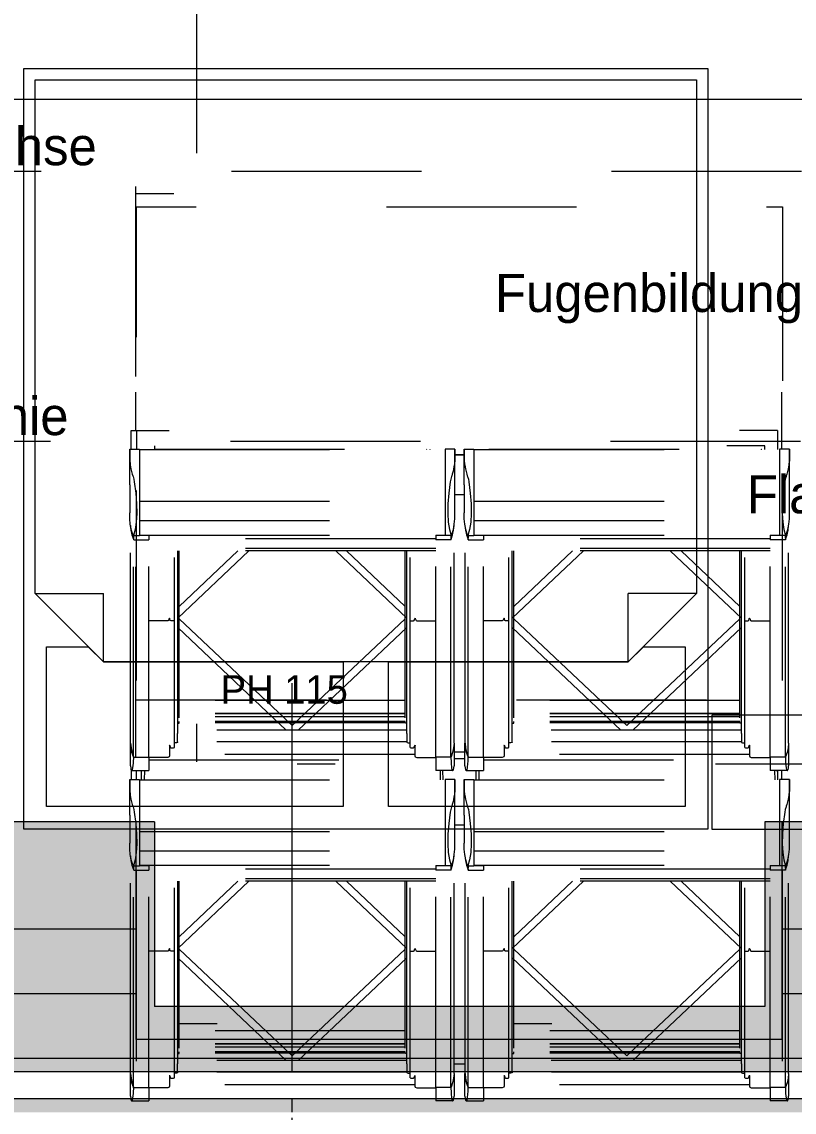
# Model space of a CAD drawing. Header units: metres. Extents: x -3 to 171, y -23 to 41.
# Drawn here: x 0.775 to 2.807, y -12.916 to -10.05 of the extents above; entities that cross this region are included whole.
import ezdxf

# ---------------------------------------------------------------- set-up
doc = ezdxf.new("R2010")
doc.units = ezdxf.units.M
doc.header["$MEASUREMENT"] = 0
doc.set_wipeout_variables(frame=1)
for name, pattern in [('Achse', [0.004, 0.002, -0.001, 0, -0.001]), ('Schnittlinie', [0.006, 0.003, -0.0015, 0, -0.0015]), ('UNSICHTBAR', [0.4, 0, -0.4]), ('Untersicht', [0.001, 0.0005, -0.0005]), ('Wipeout_Contour', [1, 0, -1])]:
    doc.linetypes.add(name, pattern=pattern)
for name, color, linetype in [('5._2.DG PP STG1_1_000 Achsraster', 7, 'Continuous'), ('5._2.DG PP STG1_1_310 Dachkonstruktion massiv', 7, 'Continuous'), ('5._2.DG PP STG1_1_325 Dachfenster', 7, 'Continuous'), ('5._2.DG PP STG1_1_330 Dachaufbau', 7, 'Continuous'), ('5._2.DG PP STG1_1_510 Möblierung', 7, 'Continuous'), ('5._2.DG PP STG1_1_851 Marker Schnitt', 7, 'Continuous'), ('5._2.DG PP STG1_1_870 Dokumentation allgemein', 7, 'Continuous'), ('5._2.DG PP STG1_1_950 Polierplan Bemaßung', 7, 'Continuous'), ('5._2.DG PP STG1_1_955 Polierplan Beschriftung', 7, 'Continuous')]:
    doc.layers.add(name, color=color, linetype=linetype)
doc.styles.add('ERSTELLTER_STIL_2', font='')
doc.styles.get('ERSTELLTER_STIL_2').set_extended_font_data('Eurostile')

msp = doc.modelspace()

# ---------------------------------------------------------------- hatches: boundary and pattern name
at = {"layer": '5._2.DG PP STG1_1_310 Dachkonstruktion massiv', "linetype": 'Continuous', "lineweight": 13, "true_color": 0x3f7f02}
for points in [[(1.075, -12.435), (1.075, -12.1522), (0.1748, -12.1522), (0.1758, -12.435)], [(3.1851, -12.435), (3.1851, -12.1522), (2.775, -12.1522), (2.775, -12.435)]]:
    msp.add_hatch(color=76, dxfattribs=at).paths.add_polyline_path(points)
at = {"layer": '5._2.DG PP STG1_1_310 Dachkonstruktion massiv', "linetype": 'Continuous', "lineweight": 13, "true_color": 0xffaa00}
for points in [[(1.075, -12.6047), (1.075, -12.435), (0.1758, -12.435), (0.1765, -12.6047)], [(3.1851, -12.6047), (3.1851, -12.435), (2.775, -12.435), (2.775, -12.6047)], [(0.1771, -12.7744), (3.1851, -12.7744), (3.1851, -12.6047), (2.775, -12.6047), (2.775, -12.7247), (1.075, -12.7247), (1.075, -12.6047), (0.1765, -12.6047)]]:
    msp.add_hatch(color=40, dxfattribs=at).paths.add_polyline_path(points)
at = {"layer": '5._2.DG PP STG1_1_325 Dachfenster', "linetype": 'Continuous', "lineweight": 13, "true_color": 0xffaa00}
msp.add_hatch(color=40, dxfattribs=at).paths.add_polyline_path([(1.075, -12.7247), (2.775, -12.7247), (2.775, -12.1522), (2.7296, -12.1522), (2.7296, -12.6382), (1.1242, -12.6382), (1.1242, -12.1522), (1.075, -12.1522)])

# ---------------------------------------------------------------- linework, layer by layer
at = {"layer": '5._2.DG PP STG1_1_000 Achsraster', "color": 5, "linetype": 'Achse', "lineweight": 0, "ltscale": 1000}
msp.add_line((-1.5, -12), (21, -12), dxfattribs=at)
at = {"layer": '5._2.DG PP STG1_1_310 Dachkonstruktion massiv', "color": 8, "linetype": 'Untersicht', "lineweight": 13, "ltscale": 1000}
for p, q in [((1.075, -11.9821), (1.075, -10.2721)), ((1.0768, -12.7813), (1.0768, -11.1522)), ((2.7768, -12.7813), (2.7768, -11.1522))]:
    msp.add_line(p, q, dxfattribs=at)
at = {"layer": '5._2.DG PP STG1_1_310 Dachkonstruktion massiv', "color": 7, "linetype": 'Continuous', "lineweight": 18, "ltscale": 1000}
for p, q in [((1.075, -12.1522), (0.1748, -12.1522)), ((1.075, -12.1522), (1.075, -12.435)), ((2.775, -12.1522), (2.775, -12.435)), ((3.1851, -12.1522), (2.775, -12.1522)), ((1.075, -12.435), (0.1758, -12.435)), ((3.1851, -12.435), (2.775, -12.435))]:
    msp.add_line(p, q, dxfattribs=at)
at = {"layer": '5._2.DG PP STG1_1_310 Dachkonstruktion massiv', "color": 7, "linetype": 'Continuous', "lineweight": 13, "ltscale": 1000}
for p, q in [((1.075, -12.6047), (0.1765, -12.6047)), ((3.1851, -12.6047), (2.775, -12.6047)), ((2.775, -12.7247), (1.075, -12.7247)), ((3.1851, -12.7744), (0.1771, -12.7744))]:
    msp.add_line(p, q, dxfattribs=at)
at = {"layer": '5._2.DG PP STG1_1_310 Dachkonstruktion massiv', "color": 8, "linetype": 'Untersicht', "lineweight": 13, "ltscale": 1000, "flags": 128}
for points in [[(0.3266, -10.4422), (6.57, -10.4422), (6.57, -11.1522)], [(0.3509, -11.1522), (1.0768, -11.1522), (1.0768, -10.5357), (2.7768, -10.5357), (2.7768, -11.1522), (3.005, -11.1522)], [(1.0768, -11.832), (2.7768, -11.832)]]:
    msp.add_lwpolyline(points, dxfattribs=at)
at = {"layer": '5._2.DG PP STG1_1_310 Dachkonstruktion massiv', "color": 7, "linetype": 'Continuous', "lineweight": 13, "ltscale": 1000, "flags": 128}
for points in [[(1.075, -12.435), (1.075, -12.6047), (1.075, -12.7247)], [(2.775, -12.435), (2.775, -12.6047), (2.775, -12.7247)]]:
    msp.add_lwpolyline(points, dxfattribs=at)
at = {"layer": '5._2.DG PP STG1_1_325 Dachfenster', "color": 7, "linetype": 'Continuous', "lineweight": 13, "ltscale": 1000}
for p, q in [((1.4869, -13.7191), (1.4869, -11.7884)), ((1.1242, -12.1522), (1.075, -12.1522)), ((1.075, -12.1522), (1.075, -12.7247)), ((1.1242, -12.1522), (1.1242, -12.6382)), ((2.7296, -12.1522), (2.7296, -12.6382)), ((2.775, -12.1522), (2.7296, -12.1522)), ((2.775, -12.1522), (2.775, -12.7247)), ((2.7296, -12.6382), (1.1242, -12.6382)), ((2.775, -12.7247), (1.075, -12.7247))]:
    msp.add_line(p, q, dxfattribs=at)
at = {"layer": '5._2.DG PP STG1_1_325 Dachfenster', "color": 255, "linetype": 'UNSICHTBAR', "lineweight": 13, "ltscale": 1000, "flags": 128}
for points in [[(1.075, -11.1235), (1.075, -10.5012)], [(1.075, -10.5012), (2.775, -10.5012)], [(2.775, -11.1235), (2.775, -10.5012)], [(1.0631, -11.173), (1.0631, -11.1235)], [(1.0631, -11.1235), (1.075, -11.1235), (2.7631, -11.1235), (2.775, -11.1235)], [(1.0769, -11.1242), (1.0769, -11.173)], [(2.7631, -11.1242), (1.0769, -11.1242)], [(2.7631, -11.1242), (2.7631, -11.1235)], [(2.7631, -11.1242), (2.7631, -11.1742)], [(2.775, -11.173), (2.775, -11.1235)], [(1.1242, -11.1643), (1.1242, -11.1725)], [(2.7296, -11.1643), (1.1242, -11.1643)], [(2.7296, -11.1725), (2.7296, -11.1643)], [(1.0631, -12.0161), (1.0631, -12.0414)], [(1.0769, -12.0414), (1.0769, -12.0176)], [(2.775, -12.0414), (2.775, -12.0176)], [(1.7842, -12.6382), (1.1896, -12.6382)], [(2.6642, -12.6382), (2.0696, -12.6382)], [(1.1896, -12.6826), (1.7842, -12.6826)], [(2.0696, -12.6826), (2.6642, -12.6826)]]:
    msp.add_lwpolyline(points, dxfattribs=at)
at = {"layer": '5._2.DG PP STG1_1_325 Dachfenster', "color": 253, "linetype": 'Untersicht', "lineweight": 13, "ltscale": 1000, "true_color": 0x9f9f9f, "flags": 128}
for points in [[(1.0592, -11.173), (1.0592, -11.1804), (1.0592, -11.1892), (1.0593, -11.1995), (1.0593, -11.2027), (1.0602, -11.2113), (1.0606, -11.2148), (1.0625, -11.2244), (1.0632, -11.2282), (1.0661, -11.2386), (1.0673, -11.2432), (1.068, -11.2452), (1.0701, -11.252), (1.0714, -11.2586), (1.0752, -11.2887), (1.0772, -11.3166), (1.0777, -11.342), (1.0764, -11.3644), (1.0735, -11.3838), (1.069, -11.3998)], [(1.0592, -11.1752), (1.0592, -11.173)], [(1.0592, -11.173), (1.0849, -11.173)], [(1.0592, -11.2667), (1.0592, -11.1752)], [(1.0849, -11.173), (1.0849, -11.1804), (1.0849, -11.1892), (1.0849, -11.1995), (1.0849, -11.2113), (1.0849, -11.2244), (1.0849, -11.2386), (1.0849, -11.2452), (1.0849, -11.252), (1.0849, -11.2586), (1.0849, -11.2887), (1.0849, -11.3166), (1.0849, -11.342), (1.0849, -11.3644), (1.0849, -11.3838), (1.0849, -11.3998)], [(1.0849, -11.1742), (1.8889, -11.1742)], [(1.1242, -11.1725), (1.8496, -11.1725)], [(1.1242, -11.1742), (1.1242, -11.1727)], [(1.1325, -11.1727), (1.1333, -11.1732)], [(1.1333, -11.1732), (1.1335, -11.1742)], [(1.8405, -11.1732), (1.8402, -11.1742)], [(1.8405, -11.1732), (1.8413, -11.1727)], [(1.8496, -11.1742), (1.8496, -11.1727)], [(1.8889, -11.173), (1.8889, -11.1804), (1.8889, -11.1892), (1.8889, -11.1995), (1.8889, -11.2113), (1.8889, -11.2244), (1.8889, -11.2386), (1.8889, -11.2452), (1.8889, -11.252), (1.8889, -11.2586), (1.8889, -11.2887), (1.8889, -11.3166), (1.8889, -11.342), (1.8889, -11.3644), (1.8889, -11.3838), (1.8889, -11.3998)], [(1.9145, -11.173), (1.8889, -11.173)], [(1.9145, -11.173), (1.9145, -11.1804), (1.9145, -11.1892), (1.9145, -11.1995), (1.9145, -11.2027), (1.9135, -11.2113), (1.9132, -11.2148), (1.9112, -11.2244), (1.9106, -11.2282), (1.9076, -11.2386), (1.9065, -11.2432), (1.9057, -11.2452), (1.9036, -11.252), (1.9023, -11.2586), (1.8985, -11.2887), (1.8965, -11.3166), (1.896, -11.342), (1.8973, -11.3644), (1.9002, -11.3838), (1.9047, -11.3998)], [(1.9145, -11.1752), (1.9145, -11.173)], [(1.9145, -11.2667), (1.9145, -11.1752)], [(1.9392, -11.173), (1.9392, -11.1804), (1.9392, -11.1892), (1.9393, -11.1995), (1.9393, -11.2027), (1.9402, -11.2113), (1.9406, -11.2148), (1.9425, -11.2244), (1.9432, -11.2282), (1.9461, -11.2386), (1.9473, -11.2432), (1.948, -11.2452), (1.9501, -11.252), (1.9514, -11.2586), (1.9552, -11.2887), (1.9572, -11.3166), (1.9577, -11.342), (1.9564, -11.3644), (1.9535, -11.3838), (1.949, -11.3998)], [(1.9392, -11.1752), (1.9392, -11.173)], [(1.9392, -11.173), (1.9649, -11.173)], [(1.9392, -11.2667), (1.9392, -11.1752)], [(1.9649, -11.173), (1.9649, -11.1804), (1.9649, -11.1892), (1.9649, -11.1995), (1.9649, -11.2113), (1.9649, -11.2244), (1.9649, -11.2386), (1.9649, -11.2452), (1.9649, -11.252), (1.9649, -11.2586), (1.9649, -11.2887), (1.9649, -11.3166), (1.9649, -11.342), (1.9649, -11.3644), (1.9649, -11.3838), (1.9649, -11.3998)], [(1.9649, -11.1742), (2.7689, -11.1742)], [(2.0042, -11.1725), (2.7296, -11.1725)], [(2.0042, -11.1742), (2.0042, -11.1727)], [(2.0125, -11.1727), (2.0133, -11.1732)], [(2.0133, -11.1732), (2.0135, -11.1742)], [(2.7205, -11.1732), (2.7202, -11.1742)], [(2.7205, -11.1732), (2.7213, -11.1727)], [(2.7296, -11.1742), (2.7296, -11.1727)], [(2.7689, -11.173), (2.7689, -11.1804), (2.7689, -11.1892), (2.7689, -11.1995), (2.7689, -11.2113), (2.7689, -11.2244), (2.7689, -11.2386), (2.7689, -11.2452), (2.7689, -11.252), (2.7689, -11.2586), (2.7689, -11.2887), (2.7689, -11.3166), (2.7689, -11.342), (2.7689, -11.3644), (2.7689, -11.3838), (2.7689, -11.3998)], [(2.7945, -11.173), (2.7689, -11.173)], [(2.7945, -11.173), (2.7945, -11.1804), (2.7945, -11.1892), (2.7945, -11.1995), (2.7945, -11.2027), (2.7935, -11.2113), (2.7932, -11.2148), (2.7912, -11.2244), (2.7906, -11.2282), (2.7876, -11.2386), (2.7865, -11.2432), (2.7857, -11.2452), (2.7836, -11.252), (2.7823, -11.2586), (2.7785, -11.2887), (2.7765, -11.3166), (2.776, -11.342), (2.7773, -11.3644), (2.7802, -11.3838), (2.7847, -11.3998)], [(2.7945, -11.1752), (2.7945, -11.173)], [(2.7945, -11.2667), (2.7945, -11.1752)], [(1.9392, -11.1876), (1.9269, -11.1876), (1.9145, -11.1876)], [(1.9392, -11.1883), (1.9269, -11.1883), (1.9145, -11.1883)], [(1.0592, -11.2667), (1.0593, -11.3403)], [(1.9145, -11.3403), (1.9145, -11.2667)], [(1.9145, -11.292), (1.9269, -11.292), (1.9392, -11.292)], [(1.9392, -11.2667), (1.9393, -11.3403)], [(2.7945, -11.3403), (2.7945, -11.2667)], [(1.0849, -11.3095), (1.8889, -11.3095)], [(1.9649, -11.3095), (2.7689, -11.3095)], [(1.0593, -11.355), (1.0593, -11.3403)], [(1.9145, -11.355), (1.9145, -11.3403)], [(1.9393, -11.355), (1.9393, -11.3403)], [(2.7945, -11.355), (2.7945, -11.3403)], [(1.0684, -11.3995), (1.0673, -11.3974), (1.0632, -11.3839), (1.0606, -11.3702), (1.0593, -11.3563), (1.0593, -11.355)], [(1.0612, -11.3734), (1.0625, -11.3856), (1.0652, -11.3978), (1.0692, -11.4097), (1.0696, -11.4109)], [(1.0614, -11.9456), (1.0614, -11.3753)], [(1.0849, -11.3604), (1.8889, -11.3604)], [(1.9041, -11.4109), (1.9046, -11.4097), (1.9086, -11.3978), (1.9113, -11.3856), (1.9126, -11.3734)], [(1.9053, -11.3995), (1.9065, -11.3974), (1.9106, -11.3839), (1.9132, -11.3702), (1.9145, -11.3563), (1.9145, -11.355)], [(1.9124, -11.9456), (1.9124, -11.3753)], [(1.9484, -11.3995), (1.9473, -11.3974), (1.9432, -11.3839), (1.9406, -11.3702), (1.9393, -11.3563), (1.9393, -11.355)], [(1.9412, -11.3734), (1.9425, -11.3856), (1.9452, -11.3978), (1.9492, -11.4097), (1.9496, -11.4109)], [(1.9414, -11.9456), (1.9414, -11.3753)], [(1.9649, -11.3604), (2.7689, -11.3604)], [(2.7841, -11.4109), (2.7846, -11.4097), (2.7886, -11.3978), (2.7913, -11.3856), (2.7926, -11.3734)], [(2.7853, -11.3995), (2.7865, -11.3974), (2.7906, -11.3839), (2.7932, -11.3702), (2.7945, -11.3563), (2.7945, -11.355)], [(2.7924, -11.9456), (2.7924, -11.3753)], [(1.0684, -11.3995), (1.069, -11.3998)], [(1.069, -11.3998), (1.0849, -11.3998)], [(1.0697, -11.411), (1.0701, -11.4018), (1.0701, -11.3998)], [(1.0849, -11.3986), (1.8889, -11.3986)], [(1.0849, -11.3989), (1.1097, -11.3989)], [(1.1097, -11.3989), (1.1097, -11.4018), (1.1097, -11.411)], [(1.8641, -11.3989), (1.8641, -11.4018), (1.8641, -11.411)], [(1.8641, -11.3989), (1.8889, -11.3989)], [(1.9047, -11.3998), (1.8889, -11.3998)], [(1.9037, -11.3998), (1.9037, -11.4018), (1.904, -11.411)], [(1.9047, -11.3998), (1.9053, -11.3995)], [(1.9484, -11.3995), (1.949, -11.3998)], [(1.949, -11.3998), (1.9649, -11.3998)], [(1.9497, -11.411), (1.9501, -11.4018), (1.9501, -11.3998)], [(1.9649, -11.3986), (2.7689, -11.3986)], [(1.9649, -11.3989), (1.9897, -11.3989)], [(1.9897, -11.3989), (1.9897, -11.4018), (1.9897, -11.411)], [(2.7441, -11.3989), (2.7441, -11.4018), (2.7441, -11.411)], [(2.7441, -11.3989), (2.7689, -11.3989)], [(2.7847, -11.3998), (2.7689, -11.3998)], [(2.7837, -11.3998), (2.7837, -11.4018), (2.784, -11.411)], [(2.7847, -11.3998), (2.7853, -11.3995)], [(1.0694, -11.9819), (1.0694, -11.4103)], [(1.0697, -11.411), (1.1097, -11.411)], [(1.8641, -11.4089), (1.1097, -11.4089)], [(1.1097, -11.9816), (1.1097, -11.411)], [(1.8641, -11.4343), (1.1097, -11.4343)], [(1.8641, -11.9816), (1.8641, -11.411)], [(1.904, -11.411), (1.8641, -11.411)], [(1.9044, -11.9819), (1.9044, -11.4103)], [(1.9494, -11.9819), (1.9494, -11.4103)], [(1.9497, -11.411), (1.9897, -11.411)], [(2.7441, -11.4089), (1.9897, -11.4089)], [(1.9897, -11.9816), (1.9897, -11.411)], [(2.7441, -11.4343), (1.9897, -11.4343)], [(2.7441, -11.9816), (2.7441, -11.411)], [(2.784, -11.411), (2.7441, -11.411)], [(2.7844, -11.9819), (2.7844, -11.4103)], [(1.8641, -11.4402), (1.1097, -11.4402)], [(1.1767, -11.9575), (1.1767, -11.6238), (1.1767, -11.4402)], [(1.1855, -11.92), (1.1855, -11.4402)], [(1.3726, -11.4402), (1.1855, -11.6169)], [(1.3441, -11.4402), (1.1894, -11.5863)], [(1.1896, -11.8791), (1.1896, -11.4402)], [(1.6011, -11.4402), (1.7883, -11.6169)], [(1.6296, -11.4402), (1.7843, -11.5863)], [(1.7842, -11.8791), (1.7842, -11.4402)], [(1.7883, -11.92), (1.7883, -11.4402)], [(1.7971, -11.9575), (1.7971, -11.6238), (1.7971, -11.4402)], [(2.7441, -11.4402), (1.9897, -11.4402)], [(2.0567, -11.9575), (2.0567, -11.6238), (2.0567, -11.4402)], [(2.0655, -11.92), (2.0655, -11.4402)], [(2.2526, -11.4402), (2.0655, -11.6169)], [(2.2241, -11.4402), (2.0694, -11.5863)], [(2.0696, -11.8791), (2.0696, -11.4402)], [(2.4811, -11.4402), (2.6683, -11.6169)], [(2.5096, -11.4402), (2.6643, -11.5863)], [(2.6642, -11.8791), (2.6642, -11.4402)], [(2.6683, -11.92), (2.6683, -11.4402)], [(2.6771, -11.9575), (2.6771, -11.6238), (2.6771, -11.4402)], [(1.1594, -11.624), (1.1418, -11.6246), (1.1256, -11.6246), (1.1097, -11.6241)], [(1.1612, -11.623), (1.1594, -11.624)], [(1.1632, -11.6178), (1.1612, -11.623)], [(1.164, -11.6176), (1.1632, -11.6178)], [(1.1648, -11.6179), (1.164, -11.6176)], [(1.1661, -11.623), (1.1648, -11.6179)], [(1.1682, -11.6243), (1.1661, -11.623)], [(1.1767, -11.6238), (1.1748, -11.6243), (1.1682, -11.6243)], [(1.4869, -11.8994), (1.4754, -11.8886), (1.4657, -11.8794), (1.1894, -11.6185)], [(1.4869, -11.8994), (1.4983, -11.8886), (1.508, -11.8794), (1.7843, -11.6185)], [(1.7971, -11.6238), (1.799, -11.6243), (1.8056, -11.6243)], [(1.8056, -11.6243), (1.8077, -11.623)], [(1.8077, -11.623), (1.809, -11.6179)], [(1.809, -11.6179), (1.8098, -11.6176)], [(1.8098, -11.6176), (1.8106, -11.6178)], [(1.8106, -11.6178), (1.8126, -11.623)], [(1.8126, -11.623), (1.8144, -11.624)], [(1.8144, -11.624), (1.832, -11.6246), (1.8482, -11.6246), (1.8641, -11.6241)], [(2.0394, -11.624), (2.0218, -11.6246), (2.0056, -11.6246), (1.9897, -11.6241)], [(2.0412, -11.623), (2.0394, -11.624)], [(2.0432, -11.6178), (2.0412, -11.623)], [(2.044, -11.6176), (2.0432, -11.6178)], [(2.0448, -11.6179), (2.044, -11.6176)], [(2.0461, -11.623), (2.0448, -11.6179)], [(2.0482, -11.6243), (2.0461, -11.623)], [(2.0567, -11.6238), (2.0548, -11.6243), (2.0482, -11.6243)], [(2.3669, -11.8994), (2.3554, -11.8886), (2.3457, -11.8794), (2.0694, -11.6185)], [(2.3669, -11.8994), (2.3783, -11.8886), (2.388, -11.8794), (2.6643, -11.6185)], [(2.6771, -11.6238), (2.679, -11.6243), (2.6856, -11.6243)], [(2.6856, -11.6243), (2.6877, -11.623)], [(2.6877, -11.623), (2.689, -11.6179)], [(2.689, -11.6179), (2.6898, -11.6176)], [(2.6898, -11.6176), (2.6906, -11.6178)], [(2.6906, -11.6178), (2.6926, -11.623)], [(2.6926, -11.623), (2.6944, -11.624)], [(2.6944, -11.624), (2.712, -11.6246), (2.7282, -11.6246), (2.7441, -11.6241)], [(1.471, -11.9113), (1.1855, -11.6417)], [(1.5027, -11.9113), (1.7883, -11.6417)], [(2.351, -11.9113), (2.0655, -11.6417)], [(2.3827, -11.9113), (2.6683, -11.6417)], [(1.7842, -11.834), (1.1896, -11.834)], [(2.6642, -11.834), (2.0696, -11.834)], [(1.1855, -11.8936), (1.1894, -11.8936)], [(1.7843, -11.8886), (1.1894, -11.8886)], [(1.7842, -11.8677), (1.1896, -11.8677)], [(1.7842, -11.8685), (1.1896, -11.8685)], [(1.7842, -11.8766), (1.1896, -11.8766)], [(1.1896, -11.8934), (1.1896, -11.8886)], [(1.7842, -11.8908), (1.1896, -11.8908)], [(1.7842, -11.8925), (1.1896, -11.8925)], [(1.7842, -11.8934), (1.7842, -11.8886)], [(1.7883, -11.8936), (1.7844, -11.8936)], [(2.0655, -11.8936), (2.0694, -11.8936)], [(2.6643, -11.8886), (2.0694, -11.8886)], [(2.6642, -11.8677), (2.0696, -11.8677)], [(2.6642, -11.8685), (2.0696, -11.8685)], [(2.6642, -11.8766), (2.0696, -11.8766)], [(2.0696, -11.8934), (2.0696, -11.8886)], [(2.6642, -11.8908), (2.0696, -11.8908)], [(2.6642, -11.8925), (2.0696, -11.8925)], [(2.6642, -11.8934), (2.6642, -11.8886)], [(2.6683, -11.8936), (2.6644, -11.8936)], [(1.1854, -11.9419), (1.1854, -11.9313), (1.1854, -11.927), (1.1854, -11.922), (1.1854, -11.9211), (1.1854, -11.9203)], [(1.7883, -11.9113), (1.1855, -11.9113)], [(1.7883, -11.9114), (1.1855, -11.9114)], [(1.7884, -11.9203), (1.7884, -11.9211), (1.7884, -11.922), (1.7884, -11.927), (1.7884, -11.9313), (1.7884, -11.9419)], [(2.0654, -11.9419), (2.0654, -11.9313), (2.0654, -11.927), (2.0654, -11.922), (2.0654, -11.9211), (2.0654, -11.9203)], [(2.6683, -11.9113), (2.0655, -11.9113)], [(2.6683, -11.9114), (2.0655, -11.9114)], [(2.6684, -11.9203), (2.6684, -11.9211), (2.6684, -11.922), (2.6684, -11.927), (2.6684, -11.9313), (2.6684, -11.9419)], [(1.0696, -11.983), (1.0692, -11.9819), (1.0652, -11.97), (1.0625, -11.9578), (1.0612, -11.9456)], [(1.0612, -12.005), (1.0612, -11.9456)], [(1.0614, -11.9456), (1.0627, -11.9578), (1.0654, -11.97), (1.0694, -11.9819)], [(1.1633, -11.9515), (1.164, -11.9513)], [(1.164, -11.9513), (1.1648, -11.9516)], [(1.1642, -11.9513), (1.1642, -11.9792)], [(1.1648, -11.9516), (1.1661, -11.9567)], [(1.1791, -11.9453), (1.1767, -11.9445)], [(1.1822, -11.9453), (1.1791, -11.9453)], [(1.185, -11.9441), (1.1822, -11.9453)], [(1.1855, -11.9433), (1.185, -11.9441)], [(1.7884, -11.9421), (1.1854, -11.9421)], [(1.1855, -11.9433), (1.1855, -11.9421)], [(1.7883, -11.9433), (1.7883, -11.9421)], [(1.7883, -11.9433), (1.7888, -11.9441)], [(1.7888, -11.9441), (1.7916, -11.9453)], [(1.7916, -11.9453), (1.7947, -11.9453)], [(1.7947, -11.9453), (1.7971, -11.9445)], [(1.8077, -11.9567), (1.809, -11.9516)], [(1.809, -11.9516), (1.8098, -11.9513)], [(1.8096, -11.9513), (1.8096, -11.9792)], [(1.8098, -11.9513), (1.8105, -11.9515)], [(1.9126, -11.9456), (1.9113, -11.9578), (1.9086, -11.97), (1.9046, -11.9819), (1.9041, -11.983)], [(1.9124, -11.9456), (1.9111, -11.9578), (1.9084, -11.97), (1.9044, -11.9819)], [(1.9126, -11.9456), (1.9126, -12.005)], [(1.9496, -11.983), (1.9492, -11.9819), (1.9452, -11.97), (1.9425, -11.9578), (1.9412, -11.9456)], [(1.9412, -12.005), (1.9412, -11.9456)], [(1.9414, -11.9456), (1.9427, -11.9578), (1.9454, -11.97), (1.9494, -11.9819)], [(2.0433, -11.9515), (2.044, -11.9513)], [(2.044, -11.9513), (2.0448, -11.9516)], [(2.0442, -11.9513), (2.0442, -11.9792)], [(2.0448, -11.9516), (2.0461, -11.9567)], [(2.0591, -11.9453), (2.0567, -11.9445)], [(2.0622, -11.9453), (2.0591, -11.9453)], [(2.065, -11.9441), (2.0622, -11.9453)], [(2.0655, -11.9433), (2.065, -11.9441)], [(2.6684, -11.9421), (2.0654, -11.9421)], [(2.0655, -11.9433), (2.0655, -11.9421)], [(2.6683, -11.9433), (2.6683, -11.9421)], [(2.6683, -11.9433), (2.6688, -11.9441)], [(2.6688, -11.9441), (2.6716, -11.9453)], [(2.6716, -11.9453), (2.6747, -11.9453)], [(2.6747, -11.9453), (2.6771, -11.9445)], [(2.6877, -11.9567), (2.689, -11.9516)], [(2.689, -11.9516), (2.6898, -11.9513)], [(2.6896, -11.9513), (2.6896, -11.9792)], [(2.6898, -11.9513), (2.6905, -11.9515)], [(2.7926, -11.9456), (2.7913, -11.9578), (2.7886, -11.97), (2.7846, -11.9819), (2.7841, -11.983)], [(2.7924, -11.9456), (2.7911, -11.9578), (2.7884, -11.97), (2.7844, -11.9819)], [(2.7926, -11.9456), (2.7926, -12.005)], [(1.1642, -11.9792), (1.1632, -11.982)], [(1.8096, -11.9757), (1.1642, -11.9757)], [(1.1661, -11.9567), (1.1682, -11.958)], [(1.1682, -11.958), (1.1748, -11.958), (1.1767, -11.9575)], [(1.7971, -11.9575), (1.799, -11.958), (1.8056, -11.958)], [(1.8056, -11.958), (1.8077, -11.9567)], [(1.8096, -11.9792), (1.8106, -11.982)], [(1.9412, -11.9693), (1.9269, -11.9693), (1.9126, -11.9693)], [(2.0442, -11.9792), (2.0432, -11.982)], [(2.6896, -11.9757), (2.0442, -11.9757)], [(2.0461, -11.9567), (2.0482, -11.958)], [(2.0482, -11.958), (2.0548, -11.958), (2.0567, -11.9575)], [(2.6771, -11.9575), (2.679, -11.958), (2.6856, -11.958)], [(2.6856, -11.958), (2.6877, -11.9567)], [(2.6896, -11.9792), (2.6906, -11.982)], [(1.0612, -12.005), (1.0619, -12.0115), (1.0625, -12.0146), (1.0628, -12.0158), (1.0642, -12.0176), (1.0652, -12.0173), (1.0669, -12.0149), (1.0678, -12.0107), (1.069, -11.9982), (1.0692, -11.995), (1.0697, -11.9835)], [(1.0694, -11.9819), (1.0712, -11.9829)], [(1.0712, -11.9829), (1.108, -11.9829)], [(1.108, -11.9829), (1.1097, -11.9816)], [(1.1097, -11.9816), (1.1097, -11.983)], [(1.1632, -11.982), (1.1594, -11.9831), (1.1418, -11.9836), (1.1256, -11.9836), (1.1097, -11.9831)], [(1.1097, -11.9835), (1.1097, -11.9982), (1.1097, -12.0107), (1.1097, -12.0149), (1.1097, -12.0172)], [(1.1097, -11.9899), (1.8641, -11.9899)], [(1.8106, -11.982), (1.8144, -11.9831), (1.832, -11.9836), (1.8482, -11.9836), (1.8641, -11.9831)], [(1.8658, -11.9829), (1.8641, -11.9816)], [(1.8641, -11.9816), (1.8641, -11.983)], [(1.8641, -11.9835), (1.8641, -11.9982), (1.8641, -12.0107), (1.8641, -12.0149), (1.8641, -12.0172)], [(1.9026, -11.9829), (1.8658, -11.9829)], [(1.9044, -11.9819), (1.9026, -11.9829)], [(1.904, -11.9835), (1.9046, -11.995), (1.9047, -11.9982), (1.9059, -12.0107), (1.9068, -12.0149), (1.9083, -12.0172), (1.9096, -12.0176), (1.9109, -12.0158), (1.9113, -12.0146), (1.9118, -12.0115), (1.9126, -12.005)], [(1.9412, -11.987), (1.9269, -11.987), (1.9126, -11.987)], [(1.9412, -12.005), (1.9419, -12.0115), (1.9425, -12.0146), (1.9428, -12.0158), (1.9442, -12.0176), (1.9452, -12.0173), (1.9469, -12.0149), (1.9478, -12.0107), (1.949, -11.9982), (1.9492, -11.995), (1.9497, -11.9835)], [(1.9494, -11.9819), (1.9512, -11.9829)], [(1.9512, -11.9829), (1.988, -11.9829)], [(1.988, -11.9829), (1.9897, -11.9816)], [(1.9897, -11.9816), (1.9897, -11.983)], [(2.0432, -11.982), (2.0394, -11.9831), (2.0218, -11.9836), (2.0056, -11.9836), (1.9897, -11.9831)], [(1.9897, -11.9835), (1.9897, -11.9982), (1.9897, -12.0107), (1.9897, -12.0149), (1.9897, -12.0172)], [(1.9897, -11.9899), (2.7441, -11.9899)], [(2.6906, -11.982), (2.6944, -11.9831), (2.712, -11.9836), (2.7282, -11.9836), (2.7441, -11.9831)], [(2.7458, -11.9829), (2.7441, -11.9816)], [(2.7441, -11.9816), (2.7441, -11.983)], [(2.7441, -11.9835), (2.7441, -11.9982), (2.7441, -12.0107), (2.7441, -12.0149), (2.7441, -12.0172)], [(2.7826, -11.9829), (2.7458, -11.9829)], [(2.7844, -11.9819), (2.7826, -11.9829)], [(2.784, -11.9835), (2.7846, -11.995), (2.7847, -11.9982), (2.7859, -12.0107), (2.7868, -12.0149), (2.7883, -12.0172), (2.7896, -12.0176), (2.7909, -12.0158), (2.7913, -12.0146), (2.7918, -12.0115), (2.7926, -12.005)], [(1.0642, -12.0176), (1.1097, -12.0176)], [(1.0902, -12.0426), (1.0907, -12.0176)], [(1.098, -12.0176), (1.0976, -12.0426)], [(1.9096, -12.0176), (1.8641, -12.0176)], [(1.8757, -12.0176), (1.8761, -12.0426)], [(1.8835, -12.0426), (1.883, -12.0176)], [(1.9442, -12.0176), (1.9897, -12.0176)], [(1.9702, -12.0426), (1.9707, -12.0176)], [(1.978, -12.0176), (1.9776, -12.0426)], [(2.7896, -12.0176), (2.7441, -12.0176)], [(2.7557, -12.0176), (2.7561, -12.0426)], [(2.763, -12.0176), (2.7631, -12.0207), (2.7631, -12.0426)], [(2.7631, -12.0207), (2.7631, -12.0176)], [(1.0592, -12.0414), (1.0592, -12.0487), (1.0592, -12.0575), (1.0593, -12.0678), (1.0593, -12.071), (1.0602, -12.0796), (1.0606, -12.0832), (1.0625, -12.0928), (1.0632, -12.0965), (1.0661, -12.1069), (1.0673, -12.1116), (1.068, -12.1135), (1.0701, -12.1203), (1.0714, -12.1269), (1.0752, -12.157), (1.0772, -12.1849), (1.0777, -12.2103), (1.0764, -12.2328), (1.0735, -12.2521), (1.069, -12.2681)], [(1.0592, -12.0435), (1.0592, -12.0414)], [(1.0592, -12.0414), (1.0849, -12.0414)], [(1.0592, -12.135), (1.0592, -12.0435)], [(1.0849, -12.0414), (1.0849, -12.0487), (1.0849, -12.0575), (1.0849, -12.0678), (1.0849, -12.0796), (1.0849, -12.0928), (1.0849, -12.1069), (1.0849, -12.1135), (1.0849, -12.1203), (1.0849, -12.1269), (1.0849, -12.157), (1.0849, -12.1849), (1.0849, -12.2103), (1.0849, -12.2328), (1.0849, -12.2521), (1.0849, -12.2681)], [(1.0849, -12.0426), (1.8889, -12.0426)], [(1.8889, -12.0414), (1.8889, -12.0487), (1.8889, -12.0575), (1.8889, -12.0678), (1.8889, -12.0796), (1.8889, -12.0928), (1.8889, -12.1069), (1.8889, -12.1135), (1.8889, -12.1203), (1.8889, -12.1269), (1.8889, -12.157), (1.8889, -12.1849), (1.8889, -12.2103), (1.8889, -12.2328), (1.8889, -12.2521), (1.8889, -12.2681)], [(1.9145, -12.0414), (1.8889, -12.0414)], [(1.9145, -12.0414), (1.9145, -12.0487), (1.9145, -12.0575), (1.9145, -12.0678), (1.9145, -12.071), (1.9135, -12.0796), (1.9132, -12.0832), (1.9112, -12.0928), (1.9106, -12.0965), (1.9076, -12.1069), (1.9065, -12.1116), (1.9057, -12.1135), (1.9036, -12.1203), (1.9023, -12.1269), (1.8985, -12.157), (1.8965, -12.1849), (1.896, -12.2103), (1.8973, -12.2328), (1.9002, -12.2521), (1.9047, -12.2681)], [(1.9145, -12.0435), (1.9145, -12.0414)], [(1.9145, -12.135), (1.9145, -12.0435)], [(1.9392, -12.0414), (1.9392, -12.0487), (1.9392, -12.0575), (1.9393, -12.0678), (1.9393, -12.071), (1.9402, -12.0796), (1.9406, -12.0832), (1.9425, -12.0928), (1.9432, -12.0965), (1.9461, -12.1069), (1.9473, -12.1116), (1.948, -12.1135), (1.9501, -12.1203), (1.9514, -12.1269), (1.9552, -12.157), (1.9572, -12.1849), (1.9577, -12.2103), (1.9564, -12.2328), (1.9535, -12.2521), (1.949, -12.2681)], [(1.9392, -12.0435), (1.9392, -12.0414)], [(1.9392, -12.0414), (1.9649, -12.0414)], [(1.9392, -12.135), (1.9392, -12.0435)], [(1.9649, -12.0414), (1.9649, -12.0487), (1.9649, -12.0575), (1.9649, -12.0678), (1.9649, -12.0796), (1.9649, -12.0928), (1.9649, -12.1069), (1.9649, -12.1135), (1.9649, -12.1203), (1.9649, -12.1269), (1.9649, -12.157), (1.9649, -12.1849), (1.9649, -12.2103), (1.9649, -12.2328), (1.9649, -12.2521), (1.9649, -12.2681)], [(1.9649, -12.0426), (2.7689, -12.0426)], [(2.7689, -12.0414), (2.7689, -12.0487), (2.7689, -12.0575), (2.7689, -12.0678), (2.7689, -12.0796), (2.7689, -12.0928), (2.7689, -12.1069), (2.7689, -12.1135), (2.7689, -12.1203), (2.7689, -12.1269), (2.7689, -12.157), (2.7689, -12.1849), (2.7689, -12.2103), (2.7689, -12.2328), (2.7689, -12.2521), (2.7689, -12.2681)], [(2.7945, -12.0414), (2.7689, -12.0414)], [(2.7945, -12.0414), (2.7945, -12.0487), (2.7945, -12.0575), (2.7945, -12.0678), (2.7945, -12.071), (2.7935, -12.0796), (2.7932, -12.0832), (2.7912, -12.0928), (2.7906, -12.0965), (2.7876, -12.1069), (2.7865, -12.1116), (2.7857, -12.1135), (2.7836, -12.1203), (2.7823, -12.1269), (2.7785, -12.157), (2.7765, -12.1849), (2.776, -12.2103), (2.7773, -12.2328), (2.7802, -12.2521), (2.7847, -12.2681)], [(2.7945, -12.0435), (2.7945, -12.0414)], [(2.7945, -12.135), (2.7945, -12.0435)], [(1.0592, -12.135), (1.0593, -12.2087)], [(1.9145, -12.2087), (1.9145, -12.135)], [(1.9392, -12.135), (1.9393, -12.2087)], [(2.7945, -12.2087), (2.7945, -12.135)], [(1.0849, -12.1778), (1.8889, -12.1778)], [(1.9392, -12.1614), (1.9269, -12.1614), (1.9145, -12.1614)], [(1.9649, -12.1778), (2.7689, -12.1778)], [(1.0593, -12.2233), (1.0593, -12.2087)], [(1.9145, -12.2233), (1.9145, -12.2087)], [(1.9393, -12.2233), (1.9393, -12.2087)], [(2.7945, -12.2233), (2.7945, -12.2087)], [(1.0684, -12.2678), (1.0673, -12.2657), (1.0632, -12.2522), (1.0606, -12.2385), (1.0593, -12.2246), (1.0593, -12.2233)], [(1.0849, -12.2287), (1.8889, -12.2287)], [(1.9053, -12.2678), (1.9065, -12.2657), (1.9106, -12.2522), (1.9132, -12.2385), (1.9145, -12.2246), (1.9145, -12.2233)], [(1.9484, -12.2678), (1.9473, -12.2657), (1.9432, -12.2522), (1.9406, -12.2385), (1.9393, -12.2246), (1.9393, -12.2233)], [(1.9649, -12.2287), (2.7689, -12.2287)], [(2.7853, -12.2678), (2.7865, -12.2657), (2.7906, -12.2522), (2.7932, -12.2385), (2.7945, -12.2246), (2.7945, -12.2233)], [(1.0612, -12.2417), (1.0625, -12.2539), (1.0652, -12.2661), (1.0692, -12.2781), (1.0696, -12.2792)], [(1.0684, -12.2678), (1.069, -12.2681)], [(1.0849, -12.2669), (1.8889, -12.2669)], [(1.0849, -12.2672), (1.1097, -12.2672)], [(1.1097, -12.2672), (1.1097, -12.2702), (1.1097, -12.2793)], [(1.8641, -12.2672), (1.8641, -12.2702), (1.8641, -12.2793)], [(1.8641, -12.2672), (1.8889, -12.2672)], [(1.9041, -12.2792), (1.9046, -12.2781), (1.9086, -12.2661), (1.9113, -12.2539), (1.9126, -12.2417)], [(1.9047, -12.2681), (1.9053, -12.2678)], [(1.9412, -12.2417), (1.9425, -12.2539), (1.9452, -12.2661), (1.9492, -12.2781), (1.9496, -12.2792)], [(1.9484, -12.2678), (1.949, -12.2681)], [(1.9649, -12.2669), (2.7689, -12.2669)], [(1.9649, -12.2672), (1.9897, -12.2672)], [(1.9897, -12.2672), (1.9897, -12.2702), (1.9897, -12.2793)], [(2.7441, -12.2672), (2.7441, -12.2702), (2.7441, -12.2793)], [(2.7441, -12.2672), (2.7689, -12.2672)], [(2.7841, -12.2792), (2.7846, -12.2781), (2.7886, -12.2661), (2.7913, -12.2539), (2.7926, -12.2417)], [(2.7847, -12.2681), (2.7853, -12.2678)], [(1.069, -12.2681), (1.0849, -12.2681)], [(1.0697, -12.2793), (1.0701, -12.2702), (1.0701, -12.2681)], [(1.0697, -12.2793), (1.1097, -12.2793)], [(1.8641, -12.2772), (1.1097, -12.2772)], [(1.904, -12.2793), (1.8641, -12.2793)], [(1.9047, -12.2681), (1.8889, -12.2681)], [(1.9037, -12.2681), (1.9037, -12.2702), (1.904, -12.2793)], [(1.949, -12.2681), (1.9649, -12.2681)], [(1.9497, -12.2793), (1.9501, -12.2702), (1.9501, -12.2681)], [(1.9497, -12.2793), (1.9897, -12.2793)], [(2.7441, -12.2772), (1.9897, -12.2772)], [(2.784, -12.2793), (2.7441, -12.2793)], [(2.7847, -12.2681), (2.7689, -12.2681)], [(2.7837, -12.2681), (2.7837, -12.2702), (2.784, -12.2793)], [(1.8641, -12.3026), (1.1097, -12.3026)], [(1.8641, -12.3085), (1.1097, -12.3085)], [(1.1855, -12.7884), (1.1855, -12.3085)], [(1.3726, -12.3085), (1.1855, -12.4852)], [(1.3441, -12.3085), (1.1894, -12.4546)], [(1.1896, -12.7475), (1.1896, -12.3085)], [(1.6011, -12.3085), (1.7883, -12.4852)], [(1.6296, -12.3085), (1.7843, -12.4546)], [(1.7842, -12.7475), (1.7842, -12.3085)], [(1.7883, -12.7884), (1.7883, -12.3085)], [(2.7441, -12.3026), (1.9897, -12.3026)], [(2.7441, -12.3085), (1.9897, -12.3085)], [(2.0655, -12.7884), (2.0655, -12.3085)], [(2.2526, -12.3085), (2.0655, -12.4852)], [(2.2241, -12.3085), (2.0694, -12.4546)], [(2.0696, -12.7475), (2.0696, -12.3085)], [(2.4811, -12.3085), (2.6683, -12.4852)], [(2.5096, -12.3085), (2.6643, -12.4546)], [(2.6642, -12.7475), (2.6642, -12.3085)], [(2.6683, -12.7884), (2.6683, -12.3085)], [(1.1594, -12.4923), (1.1418, -12.4929), (1.1256, -12.4929), (1.1097, -12.4924)], [(1.1612, -12.4913), (1.1594, -12.4923)], [(1.1632, -12.4861), (1.1612, -12.4913)], [(1.164, -12.4859), (1.1632, -12.4861)], [(1.1648, -12.4862), (1.164, -12.4859)], [(1.1661, -12.4914), (1.1648, -12.4862)], [(1.1682, -12.4926), (1.1661, -12.4914)], [(1.1767, -12.4921), (1.1748, -12.4926), (1.1682, -12.4926)], [(1.4869, -12.7678), (1.4754, -12.7569), (1.4657, -12.7478), (1.1894, -12.4869)], [(1.4869, -12.7678), (1.4983, -12.7569), (1.508, -12.7478), (1.7843, -12.4869)], [(1.7971, -12.4921), (1.799, -12.4926), (1.8056, -12.4926)], [(1.8056, -12.4926), (1.8077, -12.4914)], [(1.8077, -12.4914), (1.809, -12.4862)], [(1.809, -12.4862), (1.8098, -12.4859)], [(1.8098, -12.4859), (1.8106, -12.4861)], [(1.8106, -12.4861), (1.8126, -12.4913)], [(1.8126, -12.4913), (1.8144, -12.4923)], [(1.8144, -12.4923), (1.832, -12.4929), (1.8482, -12.4929), (1.8641, -12.4924)], [(2.0394, -12.4923), (2.0218, -12.4929), (2.0056, -12.4929), (1.9897, -12.4924)], [(2.0412, -12.4913), (2.0394, -12.4923)], [(2.0432, -12.4861), (2.0412, -12.4913)], [(2.044, -12.4859), (2.0432, -12.4861)], [(2.0448, -12.4862), (2.044, -12.4859)], [(2.0461, -12.4914), (2.0448, -12.4862)], [(2.0482, -12.4926), (2.0461, -12.4914)], [(2.0567, -12.4921), (2.0548, -12.4926), (2.0482, -12.4926)], [(2.3669, -12.7678), (2.3554, -12.7569), (2.3457, -12.7478), (2.0694, -12.4869)], [(2.3669, -12.7678), (2.3783, -12.7569), (2.388, -12.7478), (2.6643, -12.4869)], [(2.6771, -12.4921), (2.679, -12.4926), (2.6856, -12.4926)], [(2.6856, -12.4926), (2.6877, -12.4914)], [(2.6877, -12.4914), (2.689, -12.4862)], [(2.689, -12.4862), (2.6898, -12.4859)], [(2.6898, -12.4859), (2.6906, -12.4861)], [(2.6906, -12.4861), (2.6926, -12.4913)], [(2.6926, -12.4913), (2.6944, -12.4923)], [(2.6944, -12.4923), (2.712, -12.4929), (2.7282, -12.4929), (2.7441, -12.4924)], [(1.471, -12.7796), (1.1855, -12.51)], [(1.5027, -12.7796), (1.7883, -12.51)], [(2.351, -12.7796), (2.0655, -12.51)], [(2.3827, -12.7796), (2.6683, -12.51)], [(1.7842, -12.7023), (1.1896, -12.7023)], [(2.6642, -12.7023), (2.0696, -12.7023)], [(1.7842, -12.736), (1.1896, -12.736)], [(1.7842, -12.7368), (1.1896, -12.7368)], [(1.7842, -12.7449), (1.1896, -12.7449)], [(2.6642, -12.736), (2.0696, -12.736)], [(2.6642, -12.7368), (2.0696, -12.7368)], [(2.6642, -12.7449), (2.0696, -12.7449)], [(1.1855, -12.7619), (1.1894, -12.7619)], [(1.7883, -12.7796), (1.1855, -12.7796)], [(1.7883, -12.7797), (1.1855, -12.7797)], [(1.7843, -12.7569), (1.1894, -12.7569)], [(1.1896, -12.7617), (1.1896, -12.7569)], [(1.7842, -12.7591), (1.1896, -12.7591)], [(1.7842, -12.7608), (1.1896, -12.7608)], [(1.7842, -12.7617), (1.7842, -12.7569)], [(1.7883, -12.7619), (1.7844, -12.7619)], [(2.0655, -12.7619), (2.0694, -12.7619)], [(2.6683, -12.7796), (2.0655, -12.7796)], [(2.6683, -12.7797), (2.0655, -12.7797)], [(2.6643, -12.7569), (2.0694, -12.7569)], [(2.0696, -12.7617), (2.0696, -12.7569)], [(2.6642, -12.7591), (2.0696, -12.7591)], [(2.6642, -12.7608), (2.0696, -12.7608)], [(2.6642, -12.7617), (2.6642, -12.7569)], [(2.6683, -12.7619), (2.6644, -12.7619)], [(1.9414, -12.7894), (1.9269, -12.7894), (1.9124, -12.7894)]]:
    msp.add_lwpolyline(points, dxfattribs=at)
at = {"layer": '5._2.DG PP STG1_1_330 Dachaufbau', "color": 7, "linetype": 'Continuous', "lineweight": 13, "ltscale": 1000}
msp.add_line((3.315, -12.7744), (0.0471, -12.7744), dxfattribs=at)
at = {"layer": '5._2.DG PP STG1_1_510 Möblierung', "color": 8, "linetype": 'Continuous', "lineweight": 13, "ltscale": 1000, "true_color": 0x7e7f7f}
for p, q in [((0.7804, -10.1722), (2.5804, -10.1722)), ((0.7804, -12.1722), (0.7804, -10.1722)), ((2.5804, -10.1722), (2.5804, -12.1722)), ((0.8104, -11.5522), (0.8104, -10.2022)), ((0.8104, -10.2022), (1.6804, -10.2022)), ((1.6804, -10.2022), (2.5504, -10.2022)), ((2.5504, -10.2022), (2.5504, -11.5522)), ((0.9904, -11.7322), (0.8104, -11.5522)), ((0.8104, -11.5522), (0.9904, -11.5522)), ((0.9904, -11.7322), (0.9904, -11.5522)), ((2.5504, -11.5522), (2.3704, -11.7322)), ((2.5504, -11.5522), (2.3704, -11.5522)), ((2.3704, -11.7322), (2.3704, -11.5522)), ((1.6804, -11.7322), (0.9904, -11.7322)), ((2.3704, -11.7322), (1.6804, -11.7322)), ((2.9404, -11.8722), (2.5904, -11.8722)), ((2.5904, -11.8722), (2.5904, -12.1722)), ((2.5804, -12.1722), (0.7804, -12.1722)), ((2.5904, -12.1722), (2.9404, -12.1722))]:
    msp.add_line(p, q, dxfattribs=at)
at = {"layer": '5._2.DG PP STG1_1_510 Möblierung', "color": 8, "linetype": 'Continuous', "lineweight": 13, "ltscale": 1000, "true_color": 0x7e7f7f, "flags": 128}
for points in [[(1.6204, -11.7322), (1.6204, -12.1122), (0.8404, -12.1122), (0.8404, -11.6922), (0.9504, -11.6922), (0.9904, -11.7322)], [(2.3704, -11.7322), (2.4104, -11.6922), (2.5204, -11.6922), (2.5204, -12.1122), (1.7404, -12.1122), (1.7404, -11.7322)]]:
    msp.add_lwpolyline(points, close=True, dxfattribs=at)
at = {"layer": '5._2.DG PP STG1_1_851 Marker Schnitt', "color": 7, "linetype": 'Schnittlinie', "lineweight": 13, "ltscale": 1000}
msp.add_line((1.235, 4.805), (1.235, -18.6375), dxfattribs=at)
at = {"layer": '5._2.DG PP STG1_1_950 Polierplan Bemaßung', "color": 76, "linetype": 'Continuous', "lineweight": 13, "ltscale": 1000, "true_color": 0x3f7f02}
msp.add_line((0.3476, -10.2528), (6.655, -10.2528), dxfattribs=at)
at = {"layer": '5._2.DG PP STG1_1_955 Polierplan Beschriftung', "color": 8, "linetype": 'Untersicht', "lineweight": 13, "ltscale": 1000, "flags": 128}
msp.add_lwpolyline([(0.324, -11.1522), (3.005, -11.1522), (3.005, -11.7899)], dxfattribs=at)

# ---------------------------------------------------------------- texts
at = {"layer": '5._2.DG PP STG1_1_325 Dachfenster', "color": 7, "linetype": 'Continuous', "lineweight": 13, "insert": (1.2986, -11.8642), "char_height": 0.075, "attachment_point": 7, "style": 'ERSTELLTER_STIL_2'}
msp.add_mtext('\\A1;{\\pql;\\pt0;\\fEurostile|b0|i0|c0|p0;\\W1.000000;PH 115\\fEurostile|b0|i0|c0|p0;\\W1.000000;\\A1{\\H.66x;\\S^  ;}\\fEurostile|b0|i0|c0|p0;\\W1.000000;\\fEurostile|b0|i0|c0|p0;\\W1.000000;}', dxfattribs=at)
at = {"layer": '5._2.DG PP STG1_1_870 Dokumentation allgemein', "color": 7, "linetype": 'Continuous', "lineweight": 13, "char_height": 0.1, "attachment_point": 4, "style": 'ERSTELLTER_STIL_2'}
for s, insert in [('\\A1;{\\pql;\\fEurostile|b0|i0|c0|p0;\\W1.000000;Dachichse}', (0.3484, -10.3772)), ('\\A1;{\\pql;\\fEurostile|b0|i0|c0|p0;\\W1.000000;2m- Linie}', (0.3484, -11.0867))]:
    msp.add_mtext(s, dxfattribs=dict(at, insert=insert))
at = {"layer": '5._2.DG PP STG1_1_950 Polierplan Bemaßung', "color": 7, "linetype": 'Continuous', "lineweight": 13, "insert": (2.6826, -11.36), "char_height": 0.1, "width": 1.38245, "attachment_point": 7, "style": 'ERSTELLTER_STIL_2'}
msp.add_mtext('\\A1;{\\pql;\\fEurostile|b0|i0|c0|p0;\\W1.000000;Flachdach OK +14,76}', dxfattribs=at)
at = {"layer": '5._2.DG PP STG1_1_955 Polierplan Beschriftung', "color": 6, "linetype": 'Continuous', "lineweight": 13, "true_color": 0xfb02fe, "insert": (2.0201, -10.7774), "char_height": 0.1, "attachment_point": 4, "style": 'ERSTELLTER_STIL_2'}
msp.add_mtext('\\A1;{\\pql;\\fEurostile|b0|i0|c0|p0;\\W1.000000;Fugenbildung}', dxfattribs=at)

# ---------------------------------------------------------------- next in the draw order: wipeouts: each hides what was drawn before it
at = {"color": 254, "linetype": 'Wipeout_Contour', "lineweight": 0, "ltscale": 52.293088}
msp.add_wipeout([(3.315, -12.8098), (0.0472, -12.8098), (0.0474, -12.8805), (3.315, -12.8805)], dxfattribs=at).dxf.layer = '5._2.DG PP STG1_1_330 Dachaufbau'

# ---------------------------------------------------------------- next in the draw order: hatches: boundary and pattern name
at = {"layer": '5._2.DG PP STG1_1_330 Dachaufbau', "linetype": 'Continuous', "lineweight": 13, "true_color": 0xd2b48c}
for points in [[(3.315, -12.8098), (3.315, -12.7744), (0.0471, -12.7744), (0.0472, -12.8098)], [(3.315, -12.9159), (3.315, -12.8805), (0.0473, -12.8805), (0.0474, -12.9159)]]:
    msp.add_hatch(color=43, dxfattribs=at).paths.add_polyline_path(points)

# ---------------------------------------------------------------- next in the draw order: wipeouts: each hides what was drawn before it
at = {"color": 254, "linetype": 'Wipeout_Contour', "lineweight": 0, "ltscale": 52.293094}
msp.add_wipeout([(0.0473, -12.8805), (3.315, -12.8805), (3.315, -12.8098), (0.0472, -12.8098)], dxfattribs=at).dxf.layer = '5._2.DG PP STG1_1_330 Dachaufbau'
at = {"color": 254, "linetype": 'Wipeout_Contour', "lineweight": 0, "ltscale": 52.598167}
msp.add_wipeout([(3.315, -12.93), (3.315, -12.9159), (0.0474, -12.9159), (0.0474, -12.93)], dxfattribs=at).dxf.layer = '5._2.DG PP STG1_1_330 Dachaufbau'

# ---------------------------------------------------------------- next in the draw order: linework, layer by layer
at = {"layer": '5._2.DG PP STG1_1_325 Dachfenster', "color": 253, "linetype": 'Untersicht', "lineweight": 13, "ltscale": 1000, "true_color": 0x9f9f9f, "flags": 128}
for points in [[(1.0614, -12.8139), (1.0614, -12.2436)], [(1.9124, -12.8139), (1.9124, -12.2436)], [(1.9414, -12.8139), (1.9414, -12.2436)], [(2.7924, -12.8139), (2.7924, -12.2436)], [(1.0694, -12.8503), (1.0694, -12.2786)], [(1.1097, -12.85), (1.1097, -12.2793)], [(1.8641, -12.85), (1.8641, -12.2793)], [(1.9044, -12.8503), (1.9044, -12.2786)], [(1.9494, -12.8503), (1.9494, -12.2786)], [(1.9897, -12.85), (1.9897, -12.2793)], [(2.7441, -12.85), (2.7441, -12.2793)], [(2.7844, -12.8503), (2.7844, -12.2786)], [(1.1767, -12.8258), (1.1767, -12.4921), (1.1767, -12.3085)], [(1.7971, -12.8258), (1.7971, -12.4921), (1.7971, -12.3085)], [(2.0567, -12.8258), (2.0567, -12.4921), (2.0567, -12.3085)], [(2.6771, -12.8258), (2.6771, -12.4921), (2.6771, -12.3085)], [(1.185, -12.8125), (1.1822, -12.8136)], [(1.1855, -12.8116), (1.185, -12.8125)], [(1.1854, -12.8103), (1.1854, -12.7997), (1.1854, -12.7953), (1.1854, -12.7903), (1.1854, -12.7895), (1.1854, -12.7886)], [(1.7884, -12.8105), (1.1854, -12.8105)], [(1.1855, -12.8116), (1.1855, -12.8105)], [(1.7883, -12.8116), (1.7883, -12.8105)], [(1.7883, -12.8116), (1.7888, -12.8125)], [(1.7884, -12.7886), (1.7884, -12.7895), (1.7884, -12.7903), (1.7884, -12.7953), (1.7884, -12.7997), (1.7884, -12.8103)], [(1.7888, -12.8125), (1.7916, -12.8136)], [(2.065, -12.8125), (2.0622, -12.8136)], [(2.0655, -12.8116), (2.065, -12.8125)], [(2.0654, -12.8103), (2.0654, -12.7997), (2.0654, -12.7953), (2.0654, -12.7903), (2.0654, -12.7895), (2.0654, -12.7886)], [(2.6684, -12.8105), (2.0654, -12.8105)], [(2.0655, -12.8116), (2.0655, -12.8105)], [(2.6683, -12.8116), (2.6683, -12.8105)], [(2.6683, -12.8116), (2.6688, -12.8125)], [(2.6684, -12.7886), (2.6684, -12.7895), (2.6684, -12.7903), (2.6684, -12.7953), (2.6684, -12.7997), (2.6684, -12.8103)], [(2.6688, -12.8125), (2.6716, -12.8136)], [(1.0696, -12.8514), (1.0692, -12.8503), (1.0652, -12.8383), (1.0625, -12.8261), (1.0612, -12.8139)], [(1.0612, -12.8733), (1.0612, -12.8139)], [(1.0614, -12.8139), (1.0627, -12.8261), (1.0654, -12.8383), (1.0694, -12.8503)], [(1.1633, -12.8198), (1.164, -12.8196)], [(1.164, -12.8196), (1.1648, -12.8199)], [(1.1642, -12.8197), (1.1642, -12.8476)], [(1.1648, -12.8199), (1.1661, -12.825)], [(1.1661, -12.825), (1.1682, -12.8263)], [(1.1682, -12.8263), (1.1748, -12.8263), (1.1767, -12.8258)], [(1.1791, -12.8137), (1.1767, -12.8128)], [(1.1822, -12.8136), (1.1791, -12.8137)], [(1.7916, -12.8136), (1.7947, -12.8137)], [(1.7947, -12.8137), (1.7971, -12.8128)], [(1.7971, -12.8258), (1.799, -12.8263), (1.8056, -12.8263)], [(1.8056, -12.8263), (1.8077, -12.825)], [(1.8077, -12.825), (1.809, -12.8199)], [(1.809, -12.8199), (1.8098, -12.8196)], [(1.8096, -12.8197), (1.8096, -12.8476)], [(1.8098, -12.8196), (1.8105, -12.8198)], [(1.9126, -12.8139), (1.9113, -12.8261), (1.9086, -12.8383), (1.9046, -12.8503), (1.9041, -12.8514)], [(1.9124, -12.8139), (1.9111, -12.8261), (1.9084, -12.8383), (1.9044, -12.8503)], [(1.9126, -12.8139), (1.9126, -12.8733)], [(1.9496, -12.8514), (1.9492, -12.8503), (1.9452, -12.8383), (1.9425, -12.8261), (1.9412, -12.8139)], [(1.9412, -12.8733), (1.9412, -12.8139)], [(1.9414, -12.8139), (1.9427, -12.8261), (1.9454, -12.8383), (1.9494, -12.8503)], [(2.0433, -12.8198), (2.044, -12.8196)], [(2.044, -12.8196), (2.0448, -12.8199)], [(2.0442, -12.8197), (2.0442, -12.8476)], [(2.0448, -12.8199), (2.0461, -12.825)], [(2.0461, -12.825), (2.0482, -12.8263)], [(2.0482, -12.8263), (2.0548, -12.8263), (2.0567, -12.8258)], [(2.0591, -12.8137), (2.0567, -12.8128)], [(2.0622, -12.8136), (2.0591, -12.8137)], [(2.6716, -12.8136), (2.6747, -12.8137)], [(2.6747, -12.8137), (2.6771, -12.8128)], [(2.6771, -12.8258), (2.679, -12.8263), (2.6856, -12.8263)], [(2.6856, -12.8263), (2.6877, -12.825)], [(2.6877, -12.825), (2.689, -12.8199)], [(2.689, -12.8199), (2.6898, -12.8196)], [(2.6896, -12.8197), (2.6896, -12.8476)], [(2.6898, -12.8196), (2.6905, -12.8198)], [(2.7926, -12.8139), (2.7913, -12.8261), (2.7886, -12.8383), (2.7846, -12.8503), (2.7841, -12.8514)], [(2.7924, -12.8139), (2.7911, -12.8261), (2.7884, -12.8383), (2.7844, -12.8503)], [(2.7926, -12.8139), (2.7926, -12.8733)], [(1.0612, -12.8733), (1.0619, -12.8798), (1.0625, -12.883), (1.0628, -12.8841), (1.0642, -12.8859), (1.0652, -12.8856), (1.0669, -12.8832), (1.0678, -12.879), (1.069, -12.8665), (1.0692, -12.8633), (1.0697, -12.8518)], [(1.0694, -12.8503), (1.0712, -12.8512)], [(1.0712, -12.8512), (1.108, -12.8512)], [(1.108, -12.8512), (1.1097, -12.85)], [(1.1097, -12.85), (1.1097, -12.8514)], [(1.1632, -12.8503), (1.1594, -12.8514), (1.1418, -12.8519), (1.1256, -12.8519), (1.1097, -12.8514)], [(1.1097, -12.8518), (1.1097, -12.8665), (1.1097, -12.879), (1.1097, -12.8832), (1.1097, -12.8856)], [(1.1642, -12.8476), (1.1632, -12.8503)], [(1.8096, -12.844), (1.1642, -12.844)], [(1.8096, -12.8476), (1.8106, -12.8503)], [(1.8106, -12.8503), (1.8144, -12.8514), (1.832, -12.8519), (1.8482, -12.8519), (1.8641, -12.8514)], [(1.8658, -12.8512), (1.8641, -12.85)], [(1.8641, -12.85), (1.8641, -12.8514)], [(1.8641, -12.8518), (1.8641, -12.8665), (1.8641, -12.879), (1.8641, -12.8832), (1.8641, -12.8856)], [(1.9026, -12.8512), (1.8658, -12.8512)], [(1.9044, -12.8503), (1.9026, -12.8512)], [(1.904, -12.8518), (1.9046, -12.8633), (1.9047, -12.8665), (1.9059, -12.879), (1.9068, -12.8832), (1.9083, -12.8856), (1.9096, -12.8859), (1.9109, -12.8841), (1.9113, -12.883), (1.9118, -12.8798), (1.9126, -12.8733)], [(1.9412, -12.8733), (1.9419, -12.8798), (1.9425, -12.883), (1.9428, -12.8841), (1.9442, -12.8859), (1.9452, -12.8856), (1.9469, -12.8832), (1.9478, -12.879), (1.949, -12.8665), (1.9492, -12.8633), (1.9497, -12.8518)], [(1.9494, -12.8503), (1.9512, -12.8512)], [(1.9512, -12.8512), (1.988, -12.8512)], [(1.988, -12.8512), (1.9897, -12.85)], [(1.9897, -12.85), (1.9897, -12.8514)], [(2.0432, -12.8503), (2.0394, -12.8514), (2.0218, -12.8519), (2.0056, -12.8519), (1.9897, -12.8514)], [(1.9897, -12.8518), (1.9897, -12.8665), (1.9897, -12.879), (1.9897, -12.8832), (1.9897, -12.8856)], [(2.0442, -12.8476), (2.0432, -12.8503)], [(2.6896, -12.844), (2.0442, -12.844)], [(2.6896, -12.8476), (2.6906, -12.8503)], [(2.6906, -12.8503), (2.6944, -12.8514), (2.712, -12.8519), (2.7282, -12.8519), (2.7441, -12.8514)], [(2.7458, -12.8512), (2.7441, -12.85)], [(2.7441, -12.85), (2.7441, -12.8514)], [(2.7441, -12.8518), (2.7441, -12.8665), (2.7441, -12.879), (2.7441, -12.8832), (2.7441, -12.8856)], [(2.7826, -12.8512), (2.7458, -12.8512)], [(2.7844, -12.8503), (2.7826, -12.8512)], [(2.784, -12.8518), (2.7846, -12.8633), (2.7847, -12.8665), (2.7859, -12.879), (2.7868, -12.8832), (2.7883, -12.8856), (2.7896, -12.8859), (2.7909, -12.8841), (2.7913, -12.883), (2.7918, -12.8798), (2.7926, -12.8733)], [(1.0642, -12.8859), (1.1097, -12.8859)], [(1.9096, -12.8859), (1.8641, -12.8859)], [(1.9442, -12.8859), (1.9897, -12.8859)], [(2.7896, -12.8859), (2.7441, -12.8859)]]:
    msp.add_lwpolyline(points, dxfattribs=at)
at = {"layer": '5._2.DG PP STG1_1_330 Dachaufbau', "color": 7, "linetype": 'Continuous', "lineweight": 13, "ltscale": 1000}
for p, q in [((3.315, -12.8098), (0.0472, -12.8098)), ((3.315, -12.8805), (0.0473, -12.8805))]:
    msp.add_line(p, q, dxfattribs=at)

doc.saveas('drawing.dxf')
